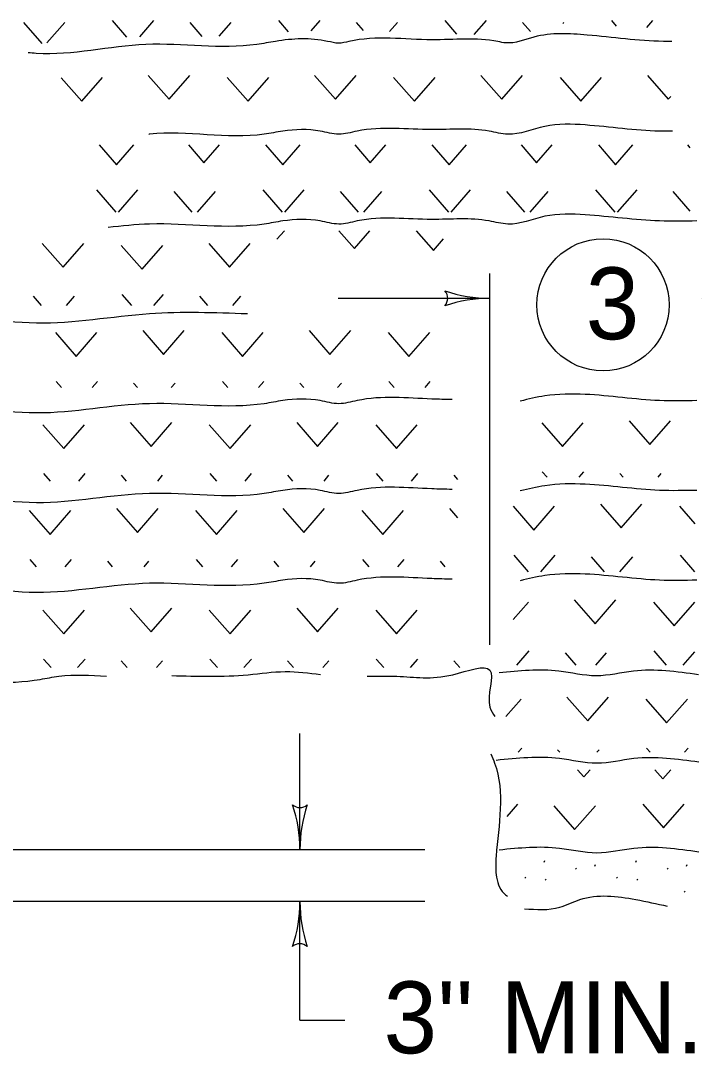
# Model space of a CAD drawing. Extents: x 1007 to 1035.5, y 1000.5 to 1021.5.
# Drawn here: x 1008.939 to 1010.833, y 1014.809 to 1017.687 of the extents above; entities that cross this region are included whole.
import ezdxf

# ---------------------------------------------------------------- set-up
doc = ezdxf.new("R2010")
doc.units = 0
doc.layers.add('Level 1', color=7, linetype='Continuous')
doc.layers.add('Level 5', color=7, linetype='Continuous')

msp = doc.modelspace()

# ---------------------------------------------------------------- linework, layer by layer
at = {"layer": 'Level 1'}
for p, q in [((1010.2448, 1015.9493), (1010.2448, 1016.9829)), ((1010.2448, 1016.9138), (1009.8224, 1016.9138)), ((1009.7162, 1015.3789), (1009.7162, 1015.7026)), ((1010.0636, 1015.3789), (1008.0298, 1015.3789)), ((1010.0636, 1015.2344), (1007.5551, 1015.2344)), ((1009.7162, 1014.9048), (1009.7162, 1015.2344)), ((1009.7162, 1014.9048), (1009.8412, 1014.9048))]:
    msp.add_line(p, q, dxfattribs=at)
msp.add_circle((1010.5598, 1016.8957), 0.184, dxfattribs=at)
for centre, radius, start, end in [((1010.0961, 1016.9139), 0.0313, 318.7746, 40.8913), ((1010.2448, 1016.5229), 0.3909, 90, 108.6688), ((1010.2448, 1017.3048), 0.3909, 251.3472, 269.9939), ((1010.2448, 1016.5229), 0.3909, 89.9878, 90), ((1010.8333, 1017.3048), 0.3909, 269.9878, 270), ((1009.7162, 1015.5276), 0.0313, 228.7746, 310.8913), ((1009.3252, 1015.3789), 0.3909, 0, 18.6688), ((1010.1071, 1015.3789), 0.3909, 161.3472, 179.9939), ((1009.3252, 1015.3789), 0.3909, 359.9878, 0), ((1009.3252, 1015.2344), 0.3909, 341.3472, 359.9939), ((1010.1071, 1015.2344), 0.3909, 179.9878, 180), ((1010.1071, 1015.2344), 0.3909, 180, 198.6688), ((1009.7161, 1015.0858), 0.0313, 48.7746, 130.8913)]:
    msp.add_arc(centre, radius, start, end, dxfattribs=at)
for points in [[(1010.7516, 1017.6292), (1010.7278, 1017.6292), (1010.5158, 1017.6468), (1010.3675, 1017.6411), (1010.2894, 1017.6248), (1010.2668, 1017.6286), (1010.0838, 1017.6336), (1009.8524, 1017.6288), (1009.8241, 1017.624), (1009.793, 1017.6292), (1009.648, 1017.6292), (1009.5962, 1017.6205), (1009.2873, 1017.6205), (1008.9824, 1017.5955), (1008.9594, 1017.5973)], [(1010.7533, 1017.3792), (1010.7173, 1017.3792), (1010.5103, 1017.3964), (1010.398, 1017.3921), (1010.2944, 1017.3705), (1010.2427, 1017.3792), (1010.083, 1017.3835), (1009.8758, 1017.3792), (1009.8241, 1017.3705), (1009.7723, 1017.3792), (1009.6688, 1017.3792), (1009.6169, 1017.3705), (1009.2976, 1017.3705), (1009.2958, 1017.3703)], [(1010.8209, 1017.1292), (1010.7173, 1017.1292), (1010.5103, 1017.1464), (1010.398, 1017.1421), (1010.2944, 1017.1205), (1010.2427, 1017.1292), (1010.083, 1017.1335), (1009.8758, 1017.1292), (1009.8241, 1017.1205), (1009.7723, 1017.1292), (1009.6688, 1017.1292), (1009.6169, 1017.1205), (1009.2976, 1017.1205), (1009.1823, 1017.111)], [(1009.5699, 1016.8705), (1009.2976, 1016.8705), (1008.9826, 1016.8447), (1008.6633, 1016.8705), (1008.5078, 1016.8576), (1008.4561, 1016.8533), (1008.3008, 1016.8921), (1008.2489, 1016.8964), (1008.1972, 1016.8835), (1008.1355, 1016.8818)], [(1010.1395, 1016.6319), (1010.083, 1016.6335), (1009.8758, 1016.6292), (1009.8241, 1016.6205), (1009.7723, 1016.6292), (1009.6688, 1016.6292), (1009.6169, 1016.6205), (1009.2976, 1016.6205), (1008.9826, 1016.5947), (1008.6633, 1016.6205), (1008.5078, 1016.6076), (1008.4561, 1016.6033), (1008.3008, 1016.6421), (1008.2489, 1016.6464), (1008.1972, 1016.6335), (1008.1355, 1016.6318)], [(1010.8209, 1016.6292), (1010.7173, 1016.6292), (1010.5103, 1016.6464), (1010.398, 1016.6421), (1010.3294, 1016.6278)], [(1010.1395, 1016.3819), (1010.083, 1016.3835), (1009.8758, 1016.3792), (1009.8241, 1016.3705), (1009.7723, 1016.3792), (1009.6688, 1016.3792), (1009.6169, 1016.3705), (1009.2976, 1016.3705), (1008.9826, 1016.3447), (1008.6633, 1016.3705), (1008.5078, 1016.3576), (1008.4561, 1016.3533), (1008.3008, 1016.3921), (1008.2489, 1016.3964), (1008.1972, 1016.3835), (1008.1355, 1016.3818)], [(1010.8209, 1016.3792), (1010.7173, 1016.3792), (1010.5103, 1016.3964), (1010.398, 1016.3921), (1010.3294, 1016.3778)], [(1010.1395, 1016.1319), (1010.083, 1016.1335), (1009.8758, 1016.1292), (1009.8241, 1016.1205), (1009.7723, 1016.1292), (1009.6688, 1016.1292), (1009.6169, 1016.1205), (1009.2976, 1016.1205), (1008.9826, 1016.0947), (1008.6633, 1016.1205), (1008.5078, 1016.1076), (1008.4561, 1016.1033), (1008.3008, 1016.1421), (1008.2489, 1016.1464), (1008.1972, 1016.1335), (1008.1355, 1016.1318)], [(1010.8209, 1016.1292), (1010.7173, 1016.1292), (1010.5103, 1016.1464), (1010.398, 1016.1421), (1010.3294, 1016.1278)], [(1009.3593, 1015.8636), (1009.5718, 1015.8661), (1009.6754, 1015.8747), (1009.7738, 1015.8665)], [(1009.903, 1015.8618), (1009.9862, 1015.8618), (1010.1415, 1015.8661), (1010.2451, 1015.879), (1010.2451, 1015.7754), (1010.2589, 1015.7493)], [(1010.2705, 1015.8723), (1010.4372, 1015.8769), (1010.5408, 1015.8639), (1010.6443, 1015.8769), (1010.8252, 1015.8668)], [(1008.7163, 1015.8531), (1008.9936, 1015.8531), (1009.0454, 1015.8618), (1009.178, 1015.8618)], [(1010.2474, 1015.6455), (1010.258, 1015.6201), (1010.2623, 1015.3612), (1010.2623, 1015.3093), (1010.2839, 1015.2576), (1010.2935, 1015.2496)], [(1010.2623, 1015.6286), (1010.4388, 1015.6335), (1010.5423, 1015.6205), (1010.6458, 1015.6335), (1010.8268, 1015.6234)], [(1010.2708, 1015.3788), (1010.4388, 1015.3835), (1010.5423, 1015.3705), (1010.6458, 1015.3835), (1010.8268, 1015.3734)], [(1010.3411, 1015.2147), (1010.4393, 1015.2188), (1010.4953, 1015.2403), (1010.6508, 1015.2403), (1010.7387, 1015.222)]]:
    msp.add_spline(points, degree=3, dxfattribs=at)
at = {"layer": 'Level 5'}
for p, q in [((1009.1939, 1017.6868), (1009.2335, 1017.6413)), ((1009.2702, 1017.6417), (1009.3095, 1017.6868)), ((1009.6569, 1017.6868), (1009.6838, 1017.656)), ((1009.7477, 1017.6583), (1009.7725, 1017.6868)), ((1010.1199, 1017.6868), (1010.1523, 1017.6496)), ((1010.2015, 1017.6478), (1010.2355, 1017.6868)), ((1010.5829, 1017.6868), (1010.596, 1017.6718)), ((1010.6819, 1017.6678), (1010.6985, 1017.6868)), ((1008.9465, 1017.6821), (1008.9982, 1017.6228)), ((1009.0122, 1017.6247), (1009.0621, 1017.6821)), ((1009.4095, 1017.6821), (1009.4435, 1017.643)), ((1009.4914, 1017.6434), (1009.5251, 1017.6821)), ((1009.8725, 1017.6821), (1009.8926, 1017.659)), ((1009.9658, 1017.6563), (1009.9881, 1017.6821)), ((1010.3355, 1017.6821), (1010.3579, 1017.6563)), ((1010.448, 1017.6785), (1010.4511, 1017.6821)), ((1009.0519, 1017.5274), (1009.1088, 1017.4623)), ((1009.1088, 1017.4623), (1009.1667, 1017.5285)), ((1009.2941, 1017.5343), (1009.352, 1017.4679)), ((1009.352, 1017.4679), (1009.4098, 1017.5343)), ((1009.514, 1017.5285), (1009.5718, 1017.4623)), ((1009.5718, 1017.4623), (1009.6297, 1017.5285)), ((1009.7571, 1017.5343), (1009.815, 1017.4679)), ((1009.815, 1017.4679), (1009.8728, 1017.5343)), ((1009.977, 1017.5285), (1010.0348, 1017.4623)), ((1010.0348, 1017.4623), (1010.0927, 1017.5285)), ((1010.2201, 1017.5343), (1010.278, 1017.4679)), ((1010.278, 1017.4679), (1010.3358, 1017.5343)), ((1010.44, 1017.5285), (1010.4978, 1017.4623)), ((1010.4978, 1017.4623), (1010.5557, 1017.5285)), ((1010.6831, 1017.5343), (1010.741, 1017.4679)), ((1010.741, 1017.4679), (1010.748, 1017.4759)), ((1009.1577, 1017.3408), (1009.2058, 1017.2856)), ((1009.2058, 1017.2856), (1009.254, 1017.3408)), ((1009.4058, 1017.3408), (1009.449, 1017.2913)), ((1009.449, 1017.2913), (1009.4921, 1017.3408)), ((1009.6207, 1017.3408), (1009.6688, 1017.2856)), ((1009.6688, 1017.2856), (1009.717, 1017.3408)), ((1009.8688, 1017.3408), (1009.912, 1017.2913)), ((1009.912, 1017.2913), (1009.9551, 1017.3408)), ((1010.0837, 1017.3408), (1010.1318, 1017.2856)), ((1010.1318, 1017.2856), (1010.18, 1017.3408)), ((1010.3318, 1017.3408), (1010.375, 1017.2913)), ((1010.375, 1017.2913), (1010.4181, 1017.3408)), ((1010.5467, 1017.3408), (1010.5948, 1017.2856)), ((1010.5948, 1017.2856), (1010.643, 1017.3408)), ((1010.7948, 1017.3408), (1010.8016, 1017.3329)), ((1009.1498, 1017.2156), (1009.2038, 1017.1537)), ((1009.2113, 1017.1537), (1009.2653, 1017.2156)), ((1009.3653, 1017.2109), (1009.4152, 1017.1537)), ((1009.4312, 1017.1537), (1009.4809, 1017.2109)), ((1009.6128, 1017.2156), (1009.6668, 1017.1537)), ((1009.6743, 1017.1537), (1009.7283, 1017.2156)), ((1009.8283, 1017.2109), (1009.8782, 1017.1537)), ((1009.8942, 1017.1537), (1009.9439, 1017.2109)), ((1010.0758, 1017.2156), (1010.1298, 1017.1537)), ((1010.1373, 1017.1537), (1010.1913, 1017.2156)), ((1010.2913, 1017.2109), (1010.3412, 1017.1537)), ((1010.3572, 1017.1537), (1010.4069, 1017.2109)), ((1010.5388, 1017.2156), (1010.5928, 1017.1537)), ((1010.6003, 1017.1537), (1010.6543, 1017.2156)), ((1010.7543, 1017.2109), (1010.8016, 1017.1567)), ((1009.6523, 1017.0782), (1009.6728, 1017.1017)), ((1009.8248, 1017.1017), (1009.8679, 1017.0523)), ((1009.8679, 1017.0523), (1009.9109, 1017.1017)), ((1010.0397, 1017.1017), (1010.0878, 1017.0466)), ((1008.9992, 1017.0666), (1009.0571, 1017.0003)), ((1009.0571, 1017.0003), (1009.1148, 1017.0666)), ((1009.2191, 1017.0608), (1009.2769, 1016.9946)), ((1009.2769, 1016.9946), (1009.3348, 1017.0608)), ((1009.4622, 1017.0666), (1009.5201, 1017.0003)), ((1009.5201, 1017.0003), (1009.5778, 1017.0666)), ((1010.0878, 1017.0466), (1010.1162, 1017.0792)), ((1008.9734, 1016.9199), (1008.9962, 1016.8938)), ((1009.0663, 1016.8938), (1009.089, 1016.9199)), ((1009.2208, 1016.9246), (1009.2477, 1016.8938)), ((1009.3096, 1016.8938), (1009.3364, 1016.9246)), ((1009.4364, 1016.9199), (1009.4592, 1016.8938)), ((1009.5293, 1016.8938), (1009.552, 1016.9199)), ((1009.2788, 1016.8241), (1009.3367, 1016.7578)), ((1009.3367, 1016.7578), (1009.3944, 1016.8241)), ((1009.7418, 1016.8241), (1009.7997, 1016.7578)), ((1009.7997, 1016.7578), (1009.8574, 1016.8241)), ((1009.0357, 1016.8183), (1009.0935, 1016.7521)), ((1009.0935, 1016.7521), (1009.1513, 1016.8183)), ((1009.4987, 1016.8183), (1009.5565, 1016.7521)), ((1009.5565, 1016.7521), (1009.6143, 1016.8183)), ((1009.9617, 1016.8183), (1010.0195, 1016.7521)), ((1010.0195, 1016.7521), (1010.0773, 1016.8183)), ((1009.0374, 1016.6821), (1009.0522, 1016.6652)), ((1009.1383, 1016.6652), (1009.153, 1016.6821)), ((1009.5004, 1016.6821), (1009.5152, 1016.6652)), ((1009.6013, 1016.6652), (1009.616, 1016.6821)), ((1009.9634, 1016.6821), (1009.9782, 1016.6652)), ((1010.0643, 1016.6652), (1010.079, 1016.6821)), ((1009.253, 1016.6774), (1009.2637, 1016.6652)), ((1009.3579, 1016.6652), (1009.3686, 1016.6774)), ((1009.716, 1016.6774), (1009.7267, 1016.6652)), ((1009.8209, 1016.6652), (1009.8316, 1016.6774)), ((1009.2441, 1016.5678), (1009.302, 1016.5014)), ((1009.302, 1016.5014), (1009.3598, 1016.5678)), ((1009.7071, 1016.5678), (1009.765, 1016.5014)), ((1009.765, 1016.5014), (1009.8228, 1016.5678)), ((1010.389, 1016.5672), (1010.4468, 1016.5009)), ((1010.4468, 1016.5009), (1010.5047, 1016.5672)), ((1010.6321, 1016.5729), (1010.69, 1016.5066)), ((1010.69, 1016.5066), (1010.7478, 1016.5729)), ((1009.001, 1016.562), (1009.0588, 1016.4958)), ((1009.0588, 1016.4958), (1009.1167, 1016.562)), ((1009.464, 1016.562), (1009.5218, 1016.4958)), ((1009.5218, 1016.4958), (1009.5797, 1016.562)), ((1009.927, 1016.562), (1009.9848, 1016.4958)), ((1009.9848, 1016.4958), (1010.0427, 1016.562)), ((1009.0028, 1016.4258), (1009.0206, 1016.4053)), ((1009.1005, 1016.4053), (1009.1183, 1016.4258)), ((1009.2183, 1016.4211), (1009.2321, 1016.4053)), ((1009.3203, 1016.4053), (1009.3339, 1016.4211)), ((1009.4658, 1016.4258), (1009.4836, 1016.4053)), ((1009.5635, 1016.4053), (1009.5813, 1016.4258)), ((1009.6813, 1016.4211), (1009.6951, 1016.4053)), ((1009.7833, 1016.4053), (1009.7969, 1016.4211)), ((1009.9288, 1016.4258), (1009.9466, 1016.4053)), ((1010.0265, 1016.4053), (1010.0443, 1016.4258)), ((1010.1443, 1016.4211), (1010.1543, 1016.4097)), ((1010.3908, 1016.4309), (1010.404, 1016.4158)), ((1010.4931, 1016.4158), (1010.5063, 1016.4309)), ((1010.6063, 1016.4263), (1010.6155, 1016.4158)), ((1010.7128, 1016.4158), (1010.7219, 1016.4263)), ((1010.3094, 1016.3351), (1010.3673, 1016.2688)), ((1010.3673, 1016.2688), (1010.4251, 1016.3351)), ((1010.5525, 1016.3408), (1010.6104, 1016.2745)), ((1010.6104, 1016.2745), (1010.6682, 1016.3408)), ((1010.7724, 1016.3351), (1010.8154, 1016.2858)), ((1008.9629, 1016.3229), (1009.0208, 1016.2567)), ((1009.0208, 1016.2567), (1009.0786, 1016.3229)), ((1009.206, 1016.3287), (1009.2639, 1016.2623)), ((1009.2639, 1016.2623), (1009.3217, 1016.3287)), ((1009.4259, 1016.3229), (1009.4838, 1016.2567)), ((1009.4838, 1016.2567), (1009.5416, 1016.3229)), ((1009.669, 1016.3287), (1009.7269, 1016.2623)), ((1009.7269, 1016.2623), (1009.7847, 1016.3287)), ((1009.8889, 1016.3229), (1009.9468, 1016.2567)), ((1009.9468, 1016.2567), (1010.0046, 1016.3229)), ((1010.132, 1016.3287), (1010.1543, 1016.3032)), ((1010.3112, 1016.1988), (1010.3516, 1016.1525)), ((1010.3863, 1016.1525), (1010.4268, 1016.1988)), ((1010.5268, 1016.1942), (1010.563, 1016.1525)), ((1010.6061, 1016.1525), (1010.6423, 1016.1942)), ((1010.7742, 1016.1988), (1010.8146, 1016.1525)), ((1008.9647, 1016.1867), (1008.9824, 1016.1663)), ((1009.0625, 1016.1663), (1009.0803, 1016.1867)), ((1009.1803, 1016.182), (1009.1939, 1016.1663)), ((1009.2823, 1016.1663), (1009.2958, 1016.182)), ((1009.4277, 1016.1867), (1009.4454, 1016.1663)), ((1009.5255, 1016.1663), (1009.5433, 1016.1867)), ((1009.6433, 1016.182), (1009.6569, 1016.1663)), ((1009.7453, 1016.1663), (1009.7588, 1016.182)), ((1009.8907, 1016.1867), (1009.9084, 1016.1663)), ((1009.9885, 1016.1663), (1010.0063, 1016.1867)), ((1010.1063, 1016.182), (1010.1199, 1016.1663)), ((1009.2441, 1016.0516), (1009.302, 1015.9853)), ((1009.302, 1015.9853), (1009.3598, 1016.0516)), ((1009.7071, 1016.0516), (1009.765, 1015.9853)), ((1009.765, 1015.9853), (1009.8228, 1016.0516)), ((1010.3101, 1016.0198), (1010.3524, 1016.0683)), ((1010.4798, 1016.0741), (1010.5378, 1016.0078)), ((1010.5378, 1016.0078), (1010.5955, 1016.0741)), ((1010.6998, 1016.0683), (1010.7576, 1016.0021)), ((1010.7576, 1016.0021), (1010.8154, 1016.0683)), ((1009.001, 1016.0458), (1009.0588, 1015.9796)), ((1009.0588, 1015.9796), (1009.1167, 1016.0458)), ((1009.464, 1016.0458), (1009.5218, 1015.9796)), ((1009.5218, 1015.9796), (1009.5797, 1016.0458)), ((1009.927, 1016.0458), (1009.9848, 1015.9796)), ((1009.9848, 1015.9796), (1010.0427, 1016.0458)), ((1010.3197, 1015.8927), (1010.3541, 1015.9321)), ((1010.7015, 1015.9321), (1010.7358, 1015.8927)), ((1009.0028, 1015.9096), (1009.0235, 1015.8858)), ((1009.0975, 1015.8858), (1009.1183, 1015.9096)), ((1009.2183, 1015.9049), (1009.235, 1015.8858)), ((1009.3173, 1015.8858), (1009.3339, 1015.9049)), ((1009.4658, 1015.9096), (1009.4865, 1015.8858)), ((1009.5605, 1015.8858), (1009.5813, 1015.9096)), ((1009.6813, 1015.9049), (1009.698, 1015.8858)), ((1009.7803, 1015.8858), (1009.7969, 1015.9049)), ((1009.9288, 1015.9096), (1009.9495, 1015.8858)), ((1010.0235, 1015.8858), (1010.0443, 1015.9096)), ((1010.1443, 1015.9049), (1010.161, 1015.8858)), ((1010.4541, 1015.9274), (1010.4843, 1015.8927)), ((1010.5394, 1015.8927), (1010.5697, 1015.9274)), ((1010.7827, 1015.8927), (1010.8154, 1015.9302)), ((1010.2893, 1015.7495), (1010.3317, 1015.7981)), ((1010.4591, 1015.8038), (1010.517, 1015.7375)), ((1010.517, 1015.7375), (1010.5748, 1015.8038)), ((1010.679, 1015.7981), (1010.7368, 1015.7318)), ((1010.7368, 1015.7318), (1010.7947, 1015.7981)), ((1010.3232, 1015.6502), (1010.3333, 1015.6618)), ((1010.4333, 1015.6572), (1010.4394, 1015.6502)), ((1010.5428, 1015.6502), (1010.5489, 1015.6572)), ((1010.6808, 1015.6618), (1010.6909, 1015.6502)), ((1010.7862, 1015.6502), (1010.7963, 1015.6618)), ((1010.4891, 1015.6017), (1010.5066, 1015.5817)), ((1010.5066, 1015.5817), (1010.524, 1015.6017)), ((1010.704, 1015.6017), (1010.7264, 1015.576)), ((1010.7264, 1015.576), (1010.7488, 1015.6017)), ((1010.2928, 1015.4714), (1010.3229, 1015.506)), ((1010.4229, 1015.5013), (1010.4808, 1015.4349)), ((1010.4808, 1015.4349), (1010.5385, 1015.5013)), ((1010.6703, 1015.506), (1010.7281, 1015.4398)), ((1010.7281, 1015.4398), (1010.7859, 1015.506)), ((1010.3956, 1015.3442), (1010.3975, 1015.3485)), ((1010.4833, 1015.3276), (1010.4853, 1015.3247)), ((1010.537, 1015.3332), (1010.539, 1015.3375)), ((1010.6507, 1015.3442), (1010.6526, 1015.3485)), ((1010.7385, 1015.3276), (1010.7404, 1015.3247)), ((1010.7922, 1015.3332), (1010.7941, 1015.3375)), ((1010.3419, 1015.3025), (1010.3438, 1015.2996)), ((1010.597, 1015.3025), (1010.5989, 1015.2996)), ((1010.3986, 1015.2973), (1010.4005, 1015.2944)), ((1010.6537, 1015.2973), (1010.6556, 1015.2944)), ((1010.7858, 1015.2633), (1010.7877, 1015.2603))]:
    msp.add_line(p, q, dxfattribs=at)

# ---------------------------------------------------------------- texts
at = {"layer": 'Level 1'}
for s, p in [('3', (1010.5117, 1016.7999)), ("3'' MIN.", (1009.9491, 1014.8122))]:
    msp.add_text(s, height=0.2, dxfattribs=at).set_placement(p)

doc.saveas('drawing.dxf')
